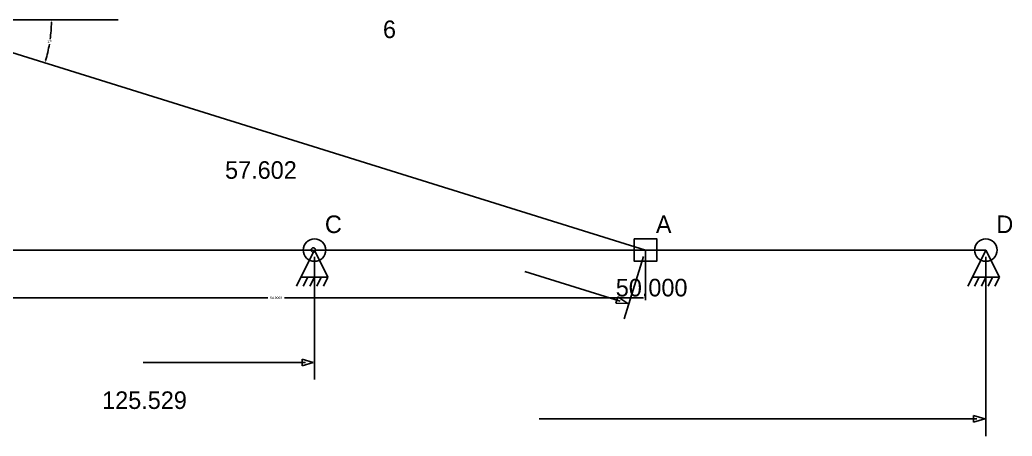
# Model space of a CAD drawing. Extents: x -8 to 146, y 7 to 87.
# Drawn here: x 71.7 to 145.5, y 7.2 to 38.1 of the extents above; entities that cross this region are included whole.
import ezdxf
from ezdxf.enums import TextEntityAlignment as Align

# ---------------------------------------------------------------- set-up
doc = ezdxf.new("R2010")
doc.units = 0
doc.header["$MEASUREMENT"] = 0
doc.layers.get('0').update_dxf_attribs({"linetype": 'CONTINUOUS'})
doc.layers.get('DEFPOINTS').update_dxf_attribs({"linetype": 'CONTINUOUS'})
doc.layers.add('DEFAULT', color=7, linetype='CONTINUOUS')
doc.dimstyles.get("Standard").update_dxf_attribs({"dimtxt": 0.125, "dimasz": 0.125, "dimexe": 0.125, "dimexo": 0.04, "dimgap": 0.09, "dimtad": 0, "dimtih": 1, "dimtoh": 1, "dimdec": 4, "dimzin": 0, "dimdsep": 46, "dimtxsty": 'Standard', "dimcen": 0.06, "dimadec": 0, "dimazin": 0, "dimtfac": 1, "dimtdec": 4, "dimtofl": 0, "dimtmove": 2, "dimatfit": 3, "dimfxl": 1, "dimtolj": 1, "dimtzin": 0, "dimarcsym": 0})

# ---------------------------------------------------------------- blocks, each defined once
blk = doc.blocks.new('*D5')
at = {"color": 0, "linetype": 'Continuous', "lineweight": -2, "transparency": 16777216}
for start, end in [(352.32396, 359.04226), (343.67059, 350.3864)]:
    blk.add_arc((63.236, 38.109), 10.768, start, end, dxfattribs=at)
at = {"color": 0, "linetype": 'Continuous', "transparency": 16777216}
for points in [[(73.973, 37.93), (74.033, 37.929), (74.005, 38.109)], [(73.599, 35.073), (73.542, 35.091), (73.518, 34.91)]]:
    blk.add_solid(points, dxfattribs=at)
at = {"layer": 'DEFPOINTS', "color": 0, "linetype": 'Continuous', "transparency": 16777216}
for p in [(63.236, 38.109), (63.236, 38.109), (78.978, 38.109), (73.788, 35.958), (118.236, 20.992)]:
    blk.add_point(p, dxfattribs=at)
at = {"color": 0, "linetype": 'Continuous', "transparency": 16777216, "insert": (73.882, 36.491), "char_height": 0.18, "attachment_point": 5}
blk.add_mtext('\\A1;17°', dxfattribs=at)
blk = doc.blocks.new('*D7')
at = {"color": 0, "linetype": 'Continuous', "lineweight": -2, "transparency": 16777216}
for p, q in [((63.236, 20.93), (63.236, 17.253)), ((118.236, 20.93), (118.236, 17.253)), ((63.416, 17.433), (90.106, 17.433)), ((118.056, 17.433), (91.366, 17.433))]:
    blk.add_line(p, q, dxfattribs=at)
at = {"color": 0, "linetype": 'Continuous', "transparency": 16777216}
for points in [[(63.416, 17.463), (63.416, 17.403), (63.236, 17.433)], [(118.056, 17.463), (118.056, 17.403), (118.236, 17.433)]]:
    blk.add_solid(points, dxfattribs=at)
at = {"layer": 'DEFPOINTS', "color": 0, "linetype": 'Continuous', "transparency": 16777216}
for p in [(63.236, 20.992), (118.236, 20.992), (118.236, 17.433)]:
    blk.add_point(p, dxfattribs=at)
at = {"color": 0, "linetype": 'Continuous', "transparency": 16777216, "insert": (90.736, 17.433), "char_height": 0.18, "attachment_point": 5}
blk.add_mtext('\\A1;54.9998', dxfattribs=at)

msp = doc.modelspace()

# ---------------------------------------------------------------- linework, layer by layer
at = {"linetype": 'Continuous'}
msp.add_line((63.2362, 38.1095), (78.97848, 38.1095), dxfattribs=at)
at = {"layer": 'DEFAULT'}
for p, q in [((118.236, 20.9925), (63.2362, 38.1095)), ((63.2362, 38.1095), (118.236, 20.9925)), ((118.236, 20.9925), (63.2362, 38.1095)), ((63.2362, 38.1095), (118.236, 20.9925)), ((93.5, 20.9925), (63.2362, 20.9925)), ((63.2362, 20.9925), (93.5, 20.9925)), ((93.5, 20.9925), (63.2362, 20.9925)), ((63.2362, 20.9925), (93.5, 20.9925)), ((93.589, 20.9925), (92.5848, 18.9841)), ((93.5, 20.9925), (93.5, 20.9925)), ((93.5, 20.9925), (93.5, 20.9925)), ((143.589, 20.9925), (93.589, 20.9925)), ((93.589, 20.9925), (143.589, 20.9925)), ((143.589, 20.9925), (93.589, 20.9925)), ((93.589, 20.9925), (143.589, 20.9925)), ((93.589, 20.9925), (94.5932, 18.9841)), ((118.236, 20.9925), (118.236, 20.9925)), ((118.236, 20.9925), (118.236, 20.9925)), ((143.589, 20.9925), (142.585, 18.9841)), ((143.589, 20.9925), (143.589, 20.9925)), ((143.589, 20.9925), (143.589, 20.9925)), ((143.589, 20.9925), (144.593, 18.9841)), ((93.589, 20.4904), (93.589, 15.6299)), ((93.589, 20.4904), (93.589, 11.3653)), ((118.087, 20.5131), (116.643, 15.8722)), ((143.589, 20.4904), (143.589, 15.6299)), ((143.589, 20.4904), (143.589, 7.15419)), ((116.354, 17.1962), (109.248, 19.4077)), ((92.25, 18.3146), (92.5848, 18.9841)), ((92.5848, 18.9841), (94.5932, 18.9841)), ((92.7521, 18.3146), (93.0869, 18.9841)), ((93.2543, 18.3146), (93.589, 18.9841)), ((93.7564, 18.3146), (94.0911, 18.9841)), ((94.2585, 18.3146), (94.5932, 18.9841)), ((142.25, 18.3146), (142.585, 18.9841)), ((142.585, 18.9841), (144.593, 18.9841)), ((142.752, 18.3146), (143.087, 18.9841)), ((143.254, 18.3146), (143.589, 18.9841)), ((143.756, 18.3146), (144.091, 18.9841)), ((144.258, 18.3146), (144.593, 18.9841)), ((116.039, 17.0311), (116.188, 17.5105)), ((116.913, 17.0221), (116.039, 17.0311)), ((116.188, 17.5105), (116.913, 17.0221)), ((92.9195, 12.6239), (80.8236, 12.6239)), ((92.6684, 12.3729), (92.6684, 12.875)), ((92.6684, 12.875), (93.5053, 12.6239)), ((93.5053, 12.6239), (92.6684, 12.3729)), ((142.92, 8.4396), (110.325, 8.4396)), ((142.668, 8.18855), (142.668, 8.69066)), ((142.668, 8.69066), (143.505, 8.4396)), ((143.505, 8.4396), (142.668, 8.18855))]:
    msp.add_line(p, q, dxfattribs=at)
msp.add_lwpolyline([(117.399, 21.8294), (119.073, 21.8294), (119.073, 20.1557), (117.399, 20.1557)], close=True, dxfattribs=at)
for centre, radius in [((93.589, 20.9925), 0.83686), ((143.589, 20.9925), 0.83686), ((93.5, 20.9925), 0.16737), ((93.5, 20.9925), 0), ((93.5, 20.9925), 0), ((118.236, 20.9925), 0), ((118.236, 20.9925), 0), ((143.589, 20.9925), 0), ((143.589, 20.9925), 0)]:
    msp.add_circle(centre, radius, dxfattribs=at)

# ---------------------------------------------------------------- texts
for s, p in [('6', (99.17413, 36.75425)), ('57.602', (89.6015, 26.2913)), ('50.000', (118.698, 17.5438)), ('125.529', (80.9332, 9.17516))]:
    msp.add_text(s, height=1.3055, dxfattribs=at).set_placement(p, align=Align.CENTER)
for s, p in [('C', (94.3673, 22.2562)), ('A', (119.014, 22.2562)), ('D', (144.367, 22.2562))]:
    msp.add_text(s, height=1.3055, dxfattribs=at).set_placement(p)

# ---------------------------------------------------------------- dimensions: what is measured, and where the dimension line sits
at = {"linetype": 'Continuous'}
dim = msp.add_angular_dim_2l(base=(73.78754, 35.95805), line1=((63.2362, 38.1095), (118.236, 20.9925)), line2=((63.2362, 38.1095), (78.97848, 38.1095)), dimstyle='Standard', override={"dimtxt": 0.18, "dimasz": 0.18, "dimexe": 0.18, "dimexo": 0.0625, "dimcen": 0.09, "dimtmove": 0}, dxfattribs=at)
dim.commit()
dim.dimension.update_dxf_attribs({"geometry": '*D5', "text_midpoint": (73.88235, 36.49114)})
dim = msp.add_linear_dim(base=(118.236, 17.4331), p1=(63.2362, 20.9925), p2=(118.236, 20.9925), dimstyle='Standard', override={"dimtxt": 0.18, "dimasz": 0.18, "dimexe": 0.18, "dimexo": 0.0625, "dimcen": 0.09, "dimtmove": 0}, dxfattribs=at)
dim.commit()
dim.dimension.update_dxf_attribs({"geometry": '*D7', "text_midpoint": (90.7361, 17.4331)})

doc.saveas('drawing.dxf')
